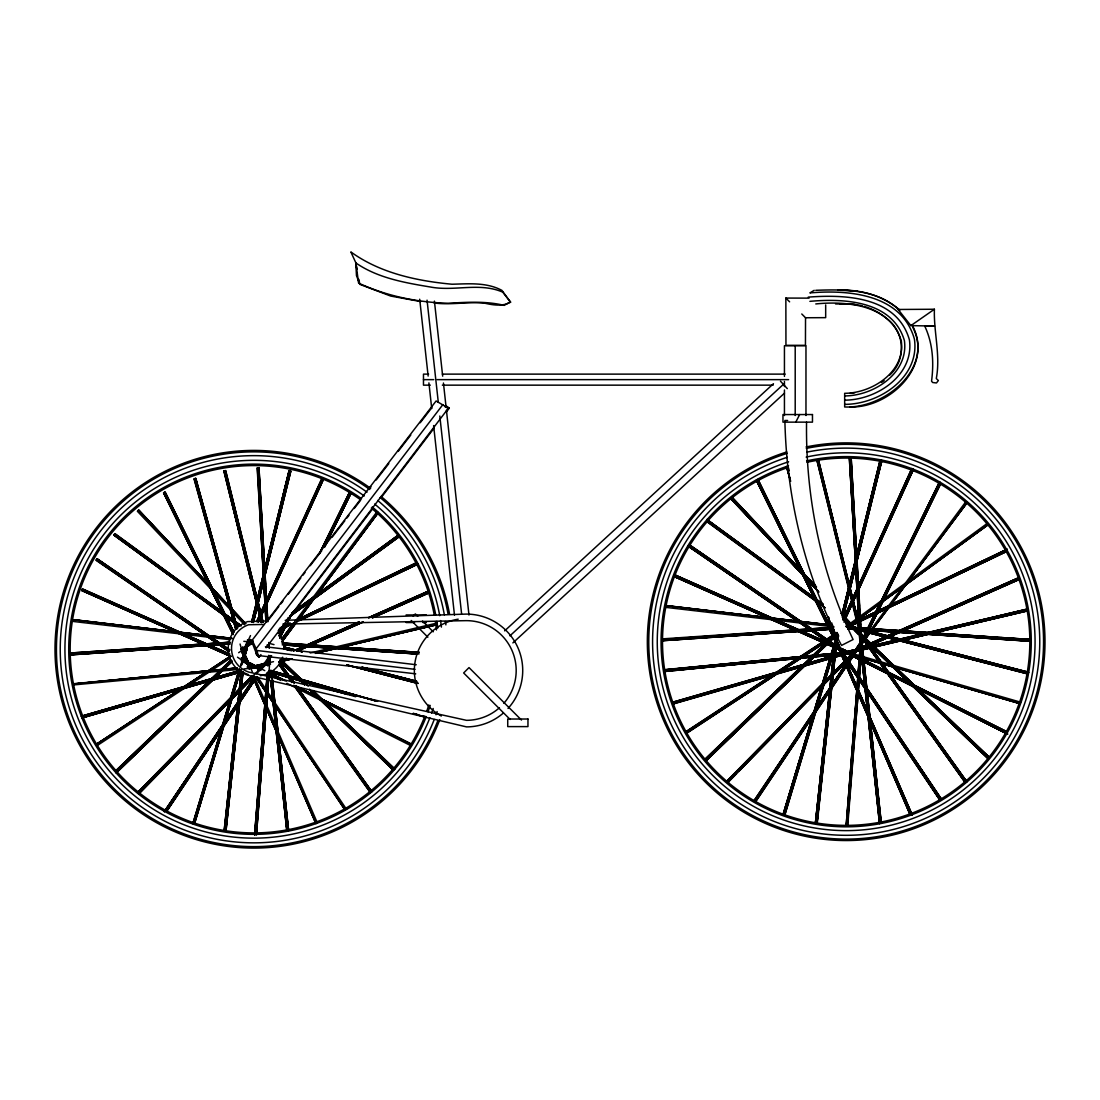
<?xml version="1.0" encoding="UTF-8"?>
<svg xmlns="http://www.w3.org/2000/svg" width="1100" height="1100" viewBox="0 0 1100 1100"><rect width="100%" height="100%" fill="white"/><g stroke="black" fill="none" stroke-linecap="round" stroke-linejoin="round"><path stroke-width="1.5" d="M801.776 313.995L805.53 317.749L805.447 345.331L785.95 345.331L785.854 298.072L809.091 298.127M662.654 638.852L832.109 627.385L662.626 639.513L662.846 640.681L832.164 629.186L815.031 630.3M268.345 662.64L256.657 665.404L257.139 667.178L270.49 664.015L257.139 667.178L249.452 662.626L248.696 664.001L260.934 670.45L248.669 664.29L249.452 662.626L260.178 668.016M843.7 651.379L1007.531 734.126L840.62 650.127L841.404 648.45L1006.885 731.747M254.829 835.079L267.355 672.609M267.877 665.761L268.675 655.504L267.864 665.748M256.41 835.148L270.256 655.669M846.395 826.045L860.888 637.918L862.702 637.986L847.303 826.141L846.134 825.907L860.888 637.918L862.702 637.986M862.482 638.082L847.715 825.976M254.581 834.955L267.327 672.595M254.732 833.236L266.709 682.756M267.121 677.627L267.396 674.217M268.345 662.241L268.895 655.408M256.548 833.429L269.28 670.973L266.53 705.141M269.816 664.125L270.49 655.572L269.94 662.406M256.3 833.305L266.255 708.551M846.134 825.907L859.622 656.631M859.898 653.207L860.709 642.95M847.77 628.815L852.885 629.42L853.05 627.577L846.23 626.766L853.119 627.852M224.469 830.349L241.409 670.092M242.825 671.935L226.022 830.569L243.018 672.059L226.133 827.255M834.625 643.995L835.175 638.88L815.416 823.089L834.268 647.405M835.862 647.529L816.984 823.309L819.761 797.734M241.381 670.106L224.194 830.431L237.696 706.021M238.246 700.906L239.167 692.381M239.539 688.971L241.381 671.935M815.416 823.089L833.704 654.349M834.817 644.132L835.367 639.018M836.605 642.551L836.976 639.141L836.591 642.551M820.119 794.324L836.041 647.666L817.259 823.226L815.691 823.006M860.049 644.009L854.686 650.842L854.549 649.674L847.963 651.585L854.81 650.279M415.704 673.832L256.946 655.38L257.565 650.567L415.002 669.35M243.155 661.279L251.625 667.123L252.56 665.83L241.271 657.827L252.601 665.582L251.625 667.123L243.141 661.293M843.604 652.699L688.023 546.123L843.604 652.699L844.553 651.406L689.123 544.638L802.134 622.476M73.672 619.905L232.127 638.371L73.81 619.699L73.535 620.812L73.535 621.5L230.202 639.732M73.672 621.294L73.81 619.699L204.971 635.319M665.624 605.743L832.604 625.185L665.761 605.536L665.486 607.337L834.075 626.959M665.624 607.131L665.761 606.224M849.365 626.175L1028.692 672.265L849.31 625.928L848.911 627.715L1028.17 674.025L900.336 640.832M241.065 625.625L114.51 534.091L113.919 535.136L238.562 626.065M238.755 625.969L113.919 535.136L114.964 533.61L221.512 611.545M251.817 622.229L263.271 575.589M264.509 570.598L289.066 470.649L264.371 570.501M252.202 622.146L253.426 617.155M254.251 613.814L256.685 603.831M258.321 597.163L259.957 590.507M260.769 587.166L263.629 575.52M266.062 565.524L289.314 470.594L265.732 565.482M290.606 471.075L253.357 622.572L290.854 471.02L264.371 577.5M855.635 559.763L842.133 614.735L880.839 460.047M856.46 556.435L880.192 459.814L856.322 556.339M842.531 614.639L848.636 589.655M850.273 583L855.168 563.007M857.615 553.025L880.44 459.759L857.271 552.984M881.732 460.24L843.26 616.729L881.567 461.849L856.322 563.337M263.546 573.829L251.625 622.091L263.244 575.465M841.926 614.584L855.497 559.666M251.928 622.284L263.546 575.699M264.798 570.707L289.712 470.896M253.619 620.757L256.933 607.447M257.757 604.12L263.546 580.827M841.954 614.57L848.581 587.936M849.406 584.609L855.195 561.303M843.095 616.577L855.085 568.329M254.444 613.855L256.933 603.873M257.771 600.545L260.26 590.562M261.099 587.235L263.587 577.252M266.502 565.606L268.991 555.624M269.83 552.296L272.319 542.314M273.157 538.986L278.149 519.021M278.974 515.694L283.553 497.406M284.377 494.079L286.88 484.096M287.705 480.769L290.207 470.786M842.655 614.666L846.395 599.692M847.22 596.365L848.471 591.374M850.548 583.055L853.05 573.072M853.875 569.745L855.126 564.754M858.027 553.107L860.942 541.461M861.781 538.134L864.27 528.151M865.109 524.824L867.598 514.841M868.436 511.514L870.925 501.531M871.75 498.204L874.253 488.221M875.077 484.894L879.656 466.592M853.05 628.774L847.77 628.801M193.339 823.598L196.281 813.739M198.234 807.166L239.346 669.144M242.275 659.271L243.265 655.985L242.234 659.271M193.696 823.955L239.181 671.082M784.314 812.721L790.185 793.004M791.161 789.718L821.013 689.48M822.003 686.194L830.803 656.618M831.779 653.331L835.216 641.822M784.19 814.715L837.98 633.902L783.324 814.426L837.375 633.641L783.145 814.247L836.674 636.886M846.766 651.709L839.107 647.611L846.959 651.076L846.34 652.107M241.491 660.949L245.712 647.776L247.197 648.285L243.746 659.78M240.529 669.666L194.397 824.079L240.79 669.639M242 664.744L247.197 648.285L244.722 656.494M838.379 635.786L784.864 814.839L838.668 635.759M241.478 660.935L245.424 647.804L246.909 648.312M194.219 823.9L240.268 671.261M239.264 669.116L192.844 823.652L239.071 671.055M73.177 684.035L237.077 667.947L73.177 684.035L73.246 684.956L238.893 669.405M665.129 669.873L852.912 651.475L853.174 652.589L665.335 671.44L665.129 669.873L852.912 651.475L853.16 653.29L675.661 670.175M842.806 652.658L665.211 669.584L665.335 671.44L853.023 653.07M230.697 656.494L81.785 590.549L82.115 589.449L229.914 654.129L184.429 634.095M181.156 632.72L82.459 588.857L81.785 590.549L230.876 656.329M773.231 618.434L674.41 574.695L673.736 576.386L766.219 617.348M859.898 633.449L841.17 613.223L860.008 633.188L858.701 634.494L842.242 617.004M248.133 640.269L243.155 651.2L250.484 635.58M256.864 621.527L321.97 479.669L323.001 480.288L258.335 622.256L322.809 480.067M835.354 637.024L836.784 637.725L835.106 637.038L836.77 633.902M843.15 619.85L911.872 468.421L842.916 619.864M844.58 620.551L913.344 469.026M843.893 622.132L913.536 469.232M247.431 641.85L243.155 651.2L244.585 651.901L250.525 639.416L244.833 651.901L243.403 651.186M321.544 479.683L256.685 621.569L321.337 479.462L323.001 480.288L266.681 603.543M246.015 648.78L247.445 645.659M258.129 622.256L264.55 608.217M844.36 616.77L911.35 470.195M845.089 619.011L857.216 592.487M858.633 589.38L912.808 470.8M279.18 636.006L285.202 623.673M286.701 620.592L288.214 617.513M319.096 554.317L349.511 492.69L319.976 552.723M279.868 638.22L292.669 612.026M324.266 547.332L350.9 493.446L324.472 547.346M862.84 638.784L939.661 481.594L862.702 638.605M862.043 644.077L863.541 640.998L862.043 644.077M865.796 636.377L940.308 483.876M285.079 623.521L279.043 635.827L285.147 623.521L283.14 626.354M319.041 554.249L349.222 492.676L350.611 493.419M280.665 636.68L291.239 615.12M866.58 634.837L940.582 483.89M279.785 638.055L285.835 625.749M288.86 619.589L291.129 614.969M325.174 545.751L350.9 493.446M863.473 637.065L939.194 483.147M861.905 643.885L863.418 640.805M867.955 631.579L883.08 600.806M884.593 597.726L940.582 483.89M795.781 422.139L799.659 414.549M858.082 629.75L966.831 781.701L858.082 629.75L856.763 630.63L965.305 782.732L863.83 640.2M164.478 811.718L254.155 677.82L164.23 811.69L223.616 723.539M256.451 677.243L166.733 811.223L256.589 677.462L239.305 703.065M848.939 659.381L754.793 800.827L755.824 801.336L857.134 650.485M814.605 710.793L754.27 800.374L849.915 657.965M854.686 650.842L859.457 643.72L854.838 651.062M813.079 715.811L755.824 801.336L754.518 800.401M814.99 712.965L856.982 650.251M226.49 719.263L237.985 702.199M239.896 699.366L253.303 679.456M166.499 811.195L220.151 731.527M223.025 727.251L237.394 705.911M817.479 706.53L845.254 665.294M96.924 558.965L229.955 650.072L97.171 558.8L96.374 559.707L228.992 651.585M229.02 651.365L96.071 560.299L97.171 558.8L227.136 648.312M264.44 663.355L269.363 656.081M281.641 639.581L293.906 623.067M295.955 620.317L376.888 511.871M965.759 501.82L856.391 649.192M966.969 502.521L857.148 649.715L860.227 645.604M282.659 640.53L296.01 622.683M299.09 618.558L377.176 514.154L281.875 641.974L378.098 512.559L377.382 511.995M862.276 642.854L888.992 607.131M891.041 604.395L967.079 502.741L857.423 649.784L856.199 648.794M213.551 590.59L164.56 492.25L163.597 492.882L233.021 634.494M233.269 634.48L163.597 492.882L165.206 492.016L213.373 590.604M257.345 655.119L258.871 657.305L260.934 654.582M266.118 647.776L448.401 408.196L436.109 400.978L252.189 640.186L252.45 643.445L256.575 654.033M277.956 633.174L281.064 629.076M288.337 619.534L372.446 509.094M380.751 498.19L433.703 428.643M446.174 412.294L449.281 408.196L445.418 405.336M258.871 657.305L256.149 648.739L442.888 404.594M268.317 620.166L278.795 606.554M280.885 603.831L282.975 601.109M288.214 594.303L300.795 577.967M302.885 575.245L304.975 572.523M310.214 565.716L321.736 550.743M332.214 537.116L344.795 520.781M346.885 518.059L348.975 515.336M354.214 508.53L360.511 500.362M368.885 489.473L370.975 486.75M376.214 479.944L388.795 463.609M398.214 451.357L410.795 435.009M420.214 422.757L431.736 407.784M889.68 375.114C906.249 360.181 905.107 332.434 887.232 318.945A62.37 62.37 0 0 0 864.215 306.433M244.241 656.439L249.466 669.24M249.48 669.24L244.049 656.645L245.712 655.861L250.47 666.889M836.192 642.263L909.865 814.11L858.495 694.293M837.471 641.905L912.244 815.031L837.471 641.905L836 642.469L910.112 814.124M254.127 676.156L138.958 793.719L253.137 677.449M256.534 673.709L268.524 661.471M268.771 661.54L261.553 668.882L268.771 661.54L267.424 660.316L257.812 670.092L267.424 660.316L267.85 660.852L137.803 792.66L251.817 676.239L137.679 792.399L250.814 677.504M728.503 782.004L860.282 646.841L859.375 646.14L727.224 780.67L728.503 782.004L727.224 780.67M260.439 667.714L264.041 664.056M138.847 793.457L253.124 677.421M728.393 781.742L735.611 774.414M739.214 770.742L860.723 647.377M413.201 616.069L415.346 613.924L417.739 616.316M855.429 628.939L854.384 630.121L859.334 634.879L854.384 630.121L855.305 629.365L848.471 628.966L855.319 629.434M116.297 770.674L231.055 659.986L116.036 770.55L200.159 689.851M232.183 661.114L116.119 773.039L232.251 661.32L117.081 771.732M831.628 637.491L705.513 758.766L832.879 636.309M834.02 637.423L706.832 760.059L705.513 758.766M202.634 687.486L229.845 661.375M706.558 759.949L720.184 746.886M722.659 744.508L834.075 637.643L706.832 760.059L705.774 758.876M504.652 630.864L773.451 383.694M509.919 635.841L783.393 384.368M512.875 642.909L784.479 393.154M241.752 650.788L244.489 660.701L246.042 660.316L242.536 646.938L246.235 660.151L244.489 660.701L241.271 649.124M832.673 626.161L838.186 645.989L836.44 646.539L828.176 616.784M245.726 623.645L138.765 510.084L137.83 510.757L137.39 511.28L244.502 624.704M137.624 511.211L138.765 510.084L229.185 606.348M257.139 598.785L225.624 470.594L223.85 471.089L261.291 622.531L224.084 470.91L224.964 470.663L263.079 622.132M225.624 470.594L263.038 622.16M291.486 613.277L398.076 535.274L292.82 612.067L315.081 595.952M289.671 616.564L398.984 536.594M846.051 626.464L987.47 523.243M851.18 624.663L988.157 524.452M289.726 616.591L310.516 601.425M853.971 622.655L901.079 588.266M905.245 585.241L988.378 524.562L905.204 585.076M317.859 593.931L398.296 535.384M289.685 616.385L307.711 603.281M855.291 621.39L901.037 588.101M859.237 634.095L844.621 619.493M910.869 325.627L934.395 309.251C933.652 332.393 940.679 355.41 936.293 378.538L938.369 380.531L936.471 382.965L932.676 382.511L931.549 381.191C933.996 362.711 932.896 343.31 924.715 326.067L934.574 326.067L910.869 325.627L898.15 309.471L934.395 309.251M881.499 382.442L884.139 380.627M839.685 647.639L836.179 639.595M95.975 744.727L230.656 656.067L95.948 744.48M230.065 658.35L96.869 745.786M238.659 652.699L252.917 642.84M836.564 634.92L686.964 732.284L686.496 731.5L836.935 632.473M836.33 634.755L687.418 732.806L686.469 731.253L837.169 632.61M95.948 744.48L205.026 673.076M207.9 671.206L230.863 656.178M687.39 732.559L835.12 635.841M814.22 290.304L809.889 292.903C848.911 289.589 901.697 294.058 914.416 339.116C920.013 377.341 879.134 404.442 844.662 404.36M510.386 301.757L504.199 305.387C486.007 300.946 466.84 302.17 448.291 303.284C417.395 302.349 386.705 296.12 358.586 283.099L355.933 262.996L350.859 251.928C379.981 273.061 416.68 280.94 451.99 284.226C468.779 283.814 486.558 282.123 501.902 290.373L510.592 302.197C502.576 306.625 493.391 305.126 484.894 303.229C467.926 301.469 451.027 305.236 434.087 302.981M860.159 641.987L849.296 457.16L860.159 641.987L861.74 641.96L851.125 457.119M861.479 642.084L850.891 457.022M248.435 643.211L249.081 644.683L252.175 643.197L249.081 644.683L248.229 643.06L253.069 640.998M279.359 628.402L290.18 623.219M294.814 621.005L416.969 562.513L294.676 620.895M298.581 620.964L417.697 563.915M846.574 626.092L1007.38 549.079M1006.555 551.224L847.22 627.55L1006.569 551.513L850.121 625.941M280.748 627.536L290.029 623.109M301.675 619.575L417.711 564.204L303.091 618.736M1005.826 549.821L846.381 625.941L1005.84 550.096M282.288 626.862L288.489 623.92M299.324 618.764L416.982 562.801M278.314 630.52L293.796 623.15M295.006 650.402L359.274 621.844M368.679 617.664L428.244 591.195L368.679 617.567M297.234 651.145L363.041 621.913M372.433 617.732L428.835 592.666M861.878 647.377L1018.628 577.734L861.878 647.144L896.418 631.923M1019.219 579.191L854.727 652.3L1019.425 579.384L890.808 636.144M293.439 650.898L359.274 621.734M297.289 651.2L363.165 622.023M372.57 617.856L429.041 592.859L374.151 617.086M293.494 650.939L356.263 623.232M368.816 617.705L428.45 591.388M297.289 650.994L308.275 646.154M311.41 644.765L363.165 621.926M899.566 630.534L1018.834 577.913M856.309 651.365L861.011 649.289M868.862 645.824L887.673 637.519M81.496 716.416L239.553 670.533L81.317 716.224L185.13 686.386M241.67 671.564L81.895 717.97L241.643 671.811L183.934 688.38M838.062 654.431L673.393 702.749L673.846 703.794L848.416 653.373L774.235 674.699M778.718 671.756L673.269 702.061L839.726 653.977M190.066 684.97L239.498 670.752M83.366 717.31L178.984 689.81M782.018 670.808L831.449 656.59M847.921 651.86L854.521 649.962M673.668 703.615L770.935 675.648M245.08 656.04L249.095 663.74M837.031 641.877L857.271 687.39M195.511 478.404L237.462 628.76L195.8 478.445L194.604 478.624L235.771 629.296L230.34 609.469M235.923 629.159L193.999 478.885L195.8 478.445L236.913 627.248M265.196 663.891L271.618 655.696L265.471 663.96L256.657 665.404L273.501 661.678M280.184 660.082L286.853 658.501M310.2 652.96L436.906 623.081M292.188 658.859L278.836 662.035L292.174 658.914M315.549 653.317L435.71 624.786M856.955 649.275L848.609 651.227L1027.249 609.07L848.678 651.888L849.09 653.015L1027.606 610.857L904.021 639.856M1027.661 610.624L849.09 653.015L848.774 651.461M280.032 659.876L286.701 658.309M315.535 653.386L435.655 625.02M281.696 659.519L285.024 658.735M278.671 661.856L292.036 658.721M317.089 652.836L435.655 625.02M861.96 648.092L1027.194 609.304M848.911 652.781L900.68 640.64M850.121 393.319L854.92 392.7M850.121 406.973C889.075 408.375 933.268 366.493 912.739 327.25M844.662 395.931C873.867 395.835 908.834 373.079 904.406 340.601C892.65 300.712 844.223 298.251 809.889 301.345M844.662 400.152C876.494 400.139 914.43 375.21 909.411 339.859C896.912 296.299 845.378 294.36 808.239 297.124M247.308 666.971L260.961 665.638L261.222 666.751L250.965 668.442L261.209 667.452L260.961 665.638L247.321 666.957M244.008 668.91L261.071 667.232M235.482 668.291L73.26 683.76L73.48 685.327M249.15 666.999L252.56 666.669M847.935 652.176L853.05 651.681M665.431 671.151L672.251 670.505M229.873 642.221L70.703 653.015L229.9 642.263M230.038 643.844L70.895 654.857L70.675 653.675L202.428 644.243M832.26 628.98L662.846 640.681L662.791 639.114M205.851 644.009L217.814 643.211M221.238 642.991L229.79 642.414M70.758 654.596L81.029 653.909M84.453 653.689L96.429 652.891M99.853 652.658L229.928 644.009L70.895 654.857L70.84 653.276M662.709 640.434L690.099 638.605M693.523 638.385L707.204 637.464M710.628 637.244L811.621 630.52M268.097 620.909L247.61 621.61A28.188 28.188 0 0 0 247.789 675.221L466.524 726.894A56.403 56.403 0 0 0 503.388 713.006M285.175 620.317L466.139 614.089A56.403 56.403 0 0 1 508.021 708.469M267.726 620.18L258.981 467.857L257.826 467.775L265.98 622.036L259.201 500.514M266.2 621.926L257.153 467.899L258.981 467.857L265.499 584.32M264.041 624.442L248.627 624.731A24.915 24.915 0 0 0 248.806 672.1L466.524 720.335A49.844 49.844 0 0 0 499.428 707.768M282.879 624.085L466.139 620.648A49.844 49.844 0 0 1 503.869 703.299M805.53 317.749L825.674 317.653L825.674 304.893M815.774 290.304C844.704 289.286 877.401 288.929 899.759 310.461M815.774 303.944C847.316 300.699 890.725 305.058 901.312 341.069C905.383 371.759 872.245 393.168 844.662 393.319L844.662 406.973C885.404 408.842 935.371 367.166 911.969 324.706M428.615 374.124L423.473 374.124L423.473 385.151L430.334 385.151M442.337 374.124L785.166 374.124M423.473 379.638L433.757 379.638M437.195 379.638L788.604 379.638M442.337 385.151L773.162 385.151M787.628 420.489L784.878 420.489C786.61 498.479 805.09 576.276 841.514 645.425L853.091 639.526C820.751 572.014 805.516 496.939 806.548 422.207M406.092 614.955L426.319 614.955M406.092 622.545L414.521 622.545M422.95 622.545L426.319 622.545M835.56 303.944L846.423 304.026M837.856 290.304C859.801 289.08 882.173 295.281 899.154 309.54M839.685 303.944L854.645 304.411M839.685 290.304L857.148 290.923M855.374 627.839L930.683 632.844M1029.793 641.039L863.871 629.984L922.075 633.957M282.246 643.252L419.169 652.369M282.191 644.834L419.031 653.95M853.793 627.467L930.751 632.706M925.499 634.191L1029.889 641.273L927.286 634.15M419.196 652.327L282.356 643.033L338.841 646.965M283.91 644.985L331.829 648.23M335.252 648.464L417.409 654.046L337.04 648.436M853.793 627.481L997.535 637.423M1000.959 637.656L1030.054 639.664M848.609 628.705L855.442 629.186M870.843 630.245L893.076 631.785M898.205 632.143L908.463 632.857M911.886 633.091L920.439 633.683M343.984 647.322L419.279 652.534M289.149 645.123L302.83 646.071M306.254 646.305L330.192 647.969M860.558 642.166L859.416 633.559M836.88 639.966L836.412 639.623M847.688 628.54L852.803 629.131M247.459 640.145L252.574 640.75L247.472 640.131M243.829 641.314L252.34 642.304M665.761 605.536L830.981 625.212M208.367 635.731L232.224 638.564M265.416 646.773L416.24 664.744M420.681 301.551L390.679 296.051L359.81 284.336L356.469 275.591L355.781 262.68L357.019 269.335M1028.349 673.805L848.911 627.715L849.062 626.574L849.31 625.928L1028.514 672.485M269.032 643.335L274.01 644.614M283.979 647.171L302.239 651.86M362.024 667.219L416.817 681.299L361.996 667.123M291.857 650.842L283.553 648.711L290.166 650.457M418.124 683.279L346.679 664.923L417.959 683.471M860.489 630.479L895.345 639.54M365.214 668.112L416.652 681.477M346.569 664.909L417.959 683.444M854.04 654.033L1020.58 702.185M853.641 655.572L1020.058 703.409M270.339 670.56L377.493 701.374M355.603 696.74L268.276 671.632L347.38 694.526M413.27 713.322L418.22 714.739M421.506 715.688L424.806 716.636M856.941 656.549L1020.085 703.697L896.61 667.851M270.49 670.395L377.534 701.319M845.57 653.029L850.506 654.459M860.393 657.332L880.138 663.066M883.438 664.029L893.31 666.889M272.14 670.904L375.911 701.044M268.441 671.495L288.186 677.229M291.486 678.191L301.359 681.051M304.659 682.014L337.59 691.57M859.389 635.993L860.324 644.518L859.678 636.075M502.714 292.132C479.724 282.081 454.355 291.651 430.361 287.004C404.717 282.728 377.74 278.039 355.933 262.996M445.046 406.821L448.401 408.196M674.424 574.942L773.245 618.544M776.38 619.933L834.405 645.535M673.736 576.386L838.516 649.082M82.472 589.105L181.294 632.72M776.366 619.822L832.838 644.834M769.354 618.736L839.891 649.962L769.34 618.612M674.41 574.695L773.107 618.558M777.81 620.648L798.174 629.695M802.876 631.785L829.51 643.624M840.482 648.491L846.739 651.283M673.723 576.139L764.638 616.523M185.859 634.81L206.222 643.857M209.357 645.246L228.167 653.606M81.771 590.301L172.686 630.699M177.389 632.789L230.697 656.466M841.376 648.739L1006.885 731.761M1007.737 733.975L840.62 650.127L841.032 649L1006.679 731.899M249.425 662.915L264.756 670.601M269.349 672.898L284.68 680.584M295.405 685.974L411.868 744.384L295.419 685.754M280.871 680.446L267.066 673.53L277.764 678.934M411.194 745.841L286.976 683.334M286.22 681.134L269.376 672.65L284.653 680.391M298.43 687.349L411.675 744.521M268.593 674.053L274.725 677.146M445.211 406.038L449.281 408.196M252.395 642.084L240.694 649.44L252.436 642.51M688.875 544.789L844.553 651.406L844.03 652.424L843.576 652.946L688.27 545.971M237.504 657.181L251.653 666.861M804.966 624.415L837.457 646.8M96.319 560.134L229.034 651.558M264.248 662.97L265.004 663.493M823.322 604.381L706.915 519.447L813.464 597.382M849.64 623.59L844.099 619.548L856.57 628.65L852.418 625.611M706.846 519.723L823.295 604.45M707.259 521.977L824.973 607.86M845.749 623.013L848.732 624.924M114.895 533.885L241.051 625.68M816.227 599.404L821.755 603.46M852.197 625.721L856.35 628.76M707.327 521.702L824.986 607.791M224.276 613.58L232.581 619.644M235.345 621.679L240.886 625.721M113.988 534.848L238.576 626.01M860.393 633.696L989.134 757.185L860.64 633.586L863.115 635.979M987.992 758.299L865.521 640.805L987.924 758.532L911.419 684.75M282.054 660.921L308.055 685.85M313.005 690.607L394.707 768.969M304.494 684.64L279.744 660.908L304.466 684.723M393.566 770.096L309.444 689.384L316.841 696.602M865.576 638.357L893.984 665.734M896.445 668.126L916.204 687.17M918.679 689.549L989.065 757.419M282.288 660.825L308.206 685.864M313.17 690.539L323.029 700.15M325.531 702.419L394.721 768.969M319.303 698.981L393.498 770.33L319.468 698.913M873.152 647.859L906.482 679.993M281.201 662.021L304.659 684.64M309.595 689.398L315.755 695.351M785.854 298.072L789.621 301.84M422.51 621.074L433.235 631.812M521.482 720.06L469.013 667.59L463.65 672.952L510.152 719.469M411.18 620.482L427.873 637.175M816.516 587.015L731.885 497.159L815.265 585.942M731.651 497.228L816.434 587.029M818.716 592.034L730.51 498.369L817.616 590.604M842.339 616.77L858.825 634.219M138.517 510.152L245.685 623.645M841.101 613.442L843.452 615.945M845.804 618.447L854.026 627.192M730.758 498.3L818.799 592.006M231.536 608.85L244.447 622.614M780.464 381.178L787.298 388.616M502.686 292.091L510.579 302.184M965.58 782.678L856.763 630.63L857.601 629.86L858.206 629.516L966.556 781.77M279.111 662.035L294.071 682.949M296.065 685.74L371.896 791.697L296.147 685.575M291.761 682.467L278.781 664.331L290.785 680.914M370.631 792.66L293.755 685.245L370.37 792.701M299.062 689.783L371.621 791.753M843.769 654.087L941.49 799.219L844.003 654.06M940.156 800.058L837.678 647.9L840.537 652.176M257.565 676.789L346.528 809.352M344.369 808.527L256.259 677.71L345.18 810.191L275.536 706.2M844.374 657.882L939.991 800.291L848.416 663.548M843.989 654.074L941.339 799.452M837.925 647.873L840.785 652.149M844.594 657.855L846.505 660.701M256.465 677.71L273.639 703.354M256.946 655.38L255.942 653.538L255.942 647.598M757.763 479.586L833.429 633.435L807.001 579.507M835.821 641.864L756.319 480.246L835.532 641.877L815.21 600.256M165.055 492.223L233.915 632.211L215.05 593.67M757.914 479.394L805.503 576.428M758.67 480.934L805.324 576.441M806.836 579.521L829.414 625.721M757.213 481.594L813.697 597.176M215.641 595.224L233.695 632.197M163.749 492.676L233.049 634.466M252.189 640.186L256.149 648.739M245.52 656.067L252.312 671.811M254.361 676.527L317.336 822.869M316.126 823.57L252.202 675.538L315.879 823.556M858.619 690.539L911.322 813.436M839.575 650.155L857.148 691.144M253.028 676.926L315.219 821.975M673.447 702.254L673.846 703.794M788.384 467.541L789.305 470.855M831.724 622.848L838.186 645.989L837.128 646.429L828.231 616.784M828.327 616.646L836.619 646.36M240.061 644.023L244.681 660.536M833.429 629.612L835.258 636.226M787.146 468.064L790.35 479.627M244.667 655.352L246.042 660.316M194.288 478.926L229.433 606.169M256.822 665.638L257.07 666.531M818.166 459.924L859.526 626.299M833.058 524.947L816.86 460.075L858.399 628.389M833.883 528.275L848.829 588.17M850.08 593.161L857.134 621.431M255.64 597.341L224.084 470.91L261.484 622.572M257.716 605.66L258.954 610.651M259.793 613.979L261.442 620.634M859.141 624.621L818.4 459.759L849.09 584.609M849.915 587.936L852.362 597.933M853.188 601.26L858.096 621.239M860.558 631.221L861.369 634.562M257.964 602.112L260.411 612.095M261.236 615.423L262.873 622.091M358.889 279.345L359.81 284.336M434.418 301.111L442.681 376.186M443.438 383.006L446.064 406.89M446.435 410.314L468.985 615.051M427.047 300.163L438.309 402.38M439.808 416.006L461.574 613.621M419.691 299.214L428.147 376.062M428.904 382.882L431.723 408.499M433.606 425.576L454.479 615.134M861.891 644.298L881.32 823.35L861.974 642.675L866.841 688.737M860.874 649.632L879.725 823.474M271.232 670.395L288.626 830.706L271.659 672.183M270.407 677.435L269.844 672.32L270.366 677.449M287.031 830.83L270.765 680.845L275.495 725.202M867.199 692.148L870.086 719.441M870.444 722.851L880.921 821.782M859.856 637.78L860.571 644.6M862.194 659.945L864.902 685.52M865.26 688.93L867.433 709.39M867.969 714.505L879.505 823.611L867.804 714.45M861.039 651.351L867.446 711.04M271.631 672.196L272.181 677.311M272.539 680.721L274.89 702.9M275.248 706.31L278.135 733.604M278.493 737.014L288.255 829.125M270.243 674.107L270.614 677.518M270.971 680.928L275.481 723.553M276.018 728.668L286.839 830.968L275.853 728.626M258.748 467.761L267.781 621.871M851.207 458.824L856.199 547.882M856.391 551.32L858.316 585.571M858.509 588.995L859.457 606.114M859.65 609.538L860.516 624.951M860.709 628.389L861.286 638.66M849.53 457.256L849.723 460.68M849.915 464.104L851.923 500.046M852.115 503.47L859.128 628.43M265.691 587.744L266.365 599.734M266.75 606.581L267.52 620.29M257.386 467.995L257.964 478.266M258.143 481.69L259.009 497.09M805.97 415.511L805.97 345.744L784.438 345.744L784.438 376.379M795.204 345.744L795.204 415.511M784.438 381.48L784.438 386.581M784.438 389.991L784.438 415.511M428.835 704.963A183.659 183.659 0 0 1 426.676 711.343M424.902 716.072A183.659 183.659 0 0 1 173.099 814.206A183.659 183.659 0 0 1 96.099 555.156A183.659 183.659 0 0 1 360.635 499.826M371.305 508.062A183.659 183.659 0 0 1 434.266 614.955M435.394 621.582A183.659 183.659 0 0 1 436.48 629.956M430.21 705.416A185.103 185.103 0 0 1 428.038 711.838M426.25 716.595A185.103 185.103 0 0 1 172.466 815.499A185.103 185.103 0 0 1 94.861 554.414A185.103 185.103 0 0 1 361.474 498.644M372.24 506.949A185.103 185.103 0 0 1 435.683 614.694M436.837 621.362A185.103 185.103 0 0 1 437.731 628.114M433.207 708.482A188.897 188.897 0 0 1 431.599 713.144M429.88 717.75A188.897 188.897 0 0 1 170.72 818.881A188.897 188.897 0 0 1 91.809 552.131A188.897 188.897 0 0 1 364.265 495.976M374.674 504.047A188.897 188.897 0 0 1 439.739 615.697M440.55 620.551A188.897 188.897 0 0 1 441.43 627.096M437.126 711.562A193.586 193.586 0 0 1 436.013 714.739M434.239 719.469A193.586 193.586 0 0 1 168.644 823.089A193.586 193.586 0 0 1 87.794 549.697A193.586 193.586 0 0 1 367.015 492.181M377.685 500.459A193.586 193.586 0 0 1 444.359 614.873M445.431 621.527A193.586 193.586 0 0 1 445.885 624.882M437.855 720.638A197.381 197.381 0 0 1 166.911 826.457A197.381 197.381 0 0 1 84.727 547.429A197.381 197.381 0 0 1 369.779 489.5M380.132 497.544A197.381 197.381 0 0 1 448.085 614.226M439.794 719.62A198.839 198.839 0 0 1 167.255 828.245A198.839 198.839 0 0 1 83.215 547.154A198.839 198.839 0 0 1 370.631 488.331M381.067 496.444A198.839 198.839 0 0 1 449.515 613.965M806.919 462.303A183.659 183.659 0 0 1 1026.108 604.945A183.659 183.659 0 0 1 880.454 822.14M878.804 822.456A183.659 183.659 0 0 1 668.319 687.541A183.659 183.659 0 0 1 787.394 467.72M806.616 460.886A185.103 185.103 0 0 1 1024.334 691.9A185.103 185.103 0 0 1 718.053 775.321A185.103 185.103 0 0 1 788.549 465.809M806.162 457.105A188.897 188.897 0 0 1 1027.799 693.591A188.897 188.897 0 0 1 714.697 777.37A188.897 188.897 0 0 1 788.617 461.794M806.836 452.155A193.586 193.586 0 0 1 1031.992 695.97A193.586 193.586 0 0 1 711.026 780.326A193.586 193.586 0 0 1 787.215 457.325M806.327 448.388A197.381 197.381 0 0 1 1035.471 697.606A197.381 197.381 0 0 1 707.713 782.402A197.381 197.381 0 0 1 787.242 453.324M806.039 446.971A198.839 198.839 0 0 1 1036.86 698.019A198.839 198.839 0 0 1 706.695 783.434A198.839 198.839 0 0 1 786.816 451.949M282.659 657.181A27.115 27.115 0 0 1 260.26 675.702M248.49 674.589A27.115 27.115 0 0 1 242.33 671.688M278.809 632.857A27.115 27.115 0 0 1 283.993 648.794M441.293 716.018A51.948 51.948 0 0 1 458.205 619.176M851.07 304.067A62.37 62.37 0 0 1 862.606 305.993M246.029 648.079L240.639 666.16L246.029 648.079M860.434 643.225L858.165 647.831L860.447 643.225M293.7 623.026L281.394 639.526L293.728 623.081M859.375 646.14L727.334 780.945L859.801 646.69L859.375 646.14M399.204 536.717L313.294 599.404L399.204 536.704M293.947 623.191L278.465 630.602L293.947 623.274M855.607 649.921L850.905 651.998L855.621 649.921M812.474 414.549L782.966 414.549L782.966 422.139L812.474 422.139L812.474 414.549M527.959 719.015L507.732 719.015L507.732 726.605L527.959 726.605L527.959 719.015M1029.957 639.444L934.106 633.077L1029.957 639.444M302.197 651.681L283.938 646.965L302.156 651.736M850.341 654.624L845.405 653.207L850.341 654.638M424.834 716.911L413.297 713.57L424.848 716.898M269.239 647.873L267.245 645.081L269.239 647.873M294.154 682.784L279.207 661.842L294.085 682.798M790.556 481.236L786.418 466.373L790.543 481.25M861.602 634.618L860.777 631.29L861.602 634.618M860.64 638.316L859.416 633.325L860.64 638.316M269.28 647.556L268.991 642.428L269.294 647.57"/></g></svg>
